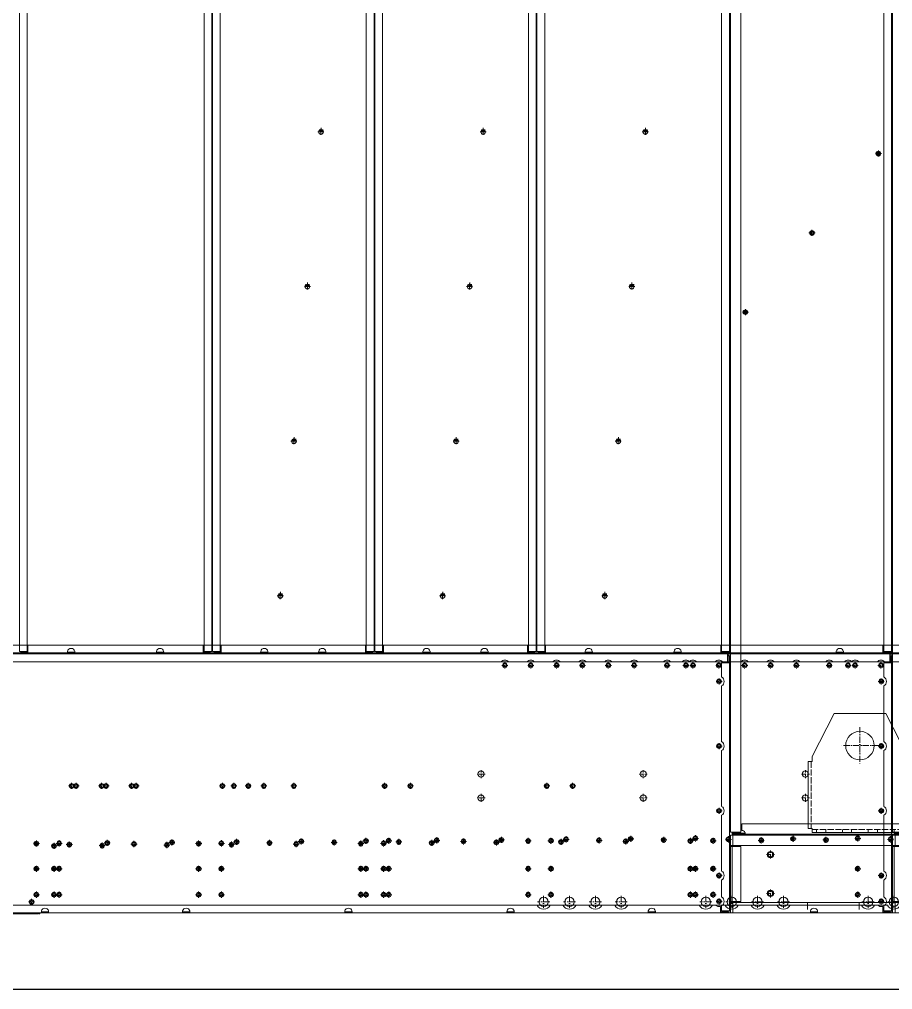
# Model space of a CAD drawing. Header units: millimetres. Extents: x -648583 to 40219, y -129719 to 29148.
# Drawn here: x -646106 to -644418, y -129719 to -127844 of the extents above; entities that cross this region are included whole.
import ezdxf

# ---------------------------------------------------------------- set-up
doc = ezdxf.new("R2010")
doc.units = ezdxf.units.MM
doc.linetypes.add('DASHDOT', pattern=[18.5, 12, -3, 0.5, -3])
doc.linetypes.add('DASHED', pattern=[15, 12, -3])

# ---------------------------------------------------------------- blocks, each defined once
blk = doc.blocks.new('457536')
at = {"color": 7, "lineweight": 5}
for p, q in [((114592.520962, 89152.297332), (114550.020962, 89069.297332)), ((114692.520962, 89152.297332), (114592.520962, 89152.297332)), ((114735.020962, 89069.297332), (114692.520962, 89152.297332)), ((114542.520962, 89059.297332), (114542.520962, 88929.797332)), ((114742.520962, 88929.797332), (114742.520962, 89059.297332)), ((114550.020962, 88922.297332), (114735.020962, 88922.297332))]:
    blk.add_line(p, q, dxfattribs=at)
at = {"color": 7, "linetype": 'DASHDOT', "lineweight": 5}
for p, q in [((114642.520962, 89126.047332), (114642.520962, 89054.547332)), ((114678.270962, 89090.297332), (114606.770962, 89090.297332))]:
    blk.add_line(p, q, dxfattribs=at)
at = {"color": 7, "lineweight": 5, "ltscale": 0.125}
for p, q in [((114550.020962, 89059.297332), (114550.020962, 89069.297332)), ((114735.020962, 89069.297332), (114735.020962, 89059.297332))]:
    blk.add_line(p, q, dxfattribs=at)
at = {"color": 7, "lineweight": 5, "ltscale": 0.09375}
for p, q in [((114542.520962, 89059.297332), (114550.020962, 89059.297332)), ((114742.520962, 89059.297332), (114735.020962, 89059.297332)), ((114550.020962, 88929.797332), (114542.520962, 88929.797332)), ((114550.020962, 88922.297332), (114550.020962, 88929.797332)), ((114735.020962, 88929.797332), (114742.520962, 88929.797332)), ((114735.020962, 88922.297332), (114735.020962, 88929.797332))]:
    blk.add_line(p, q, dxfattribs=at)
at = {"color": 7, "linetype": 'DASHED', "lineweight": 5}
for p, q in [((114548.520962, 89059.297332), (114548.520962, 88929.797332)), ((114736.520962, 88929.797332), (114736.520962, 89059.297332)), ((114550.020962, 88928.297332), (114735.020962, 88928.297332))]:
    blk.add_line(p, q, dxfattribs=at)
at = {"color": 7, "linetype": 'DASHED', "lineweight": 5, "ltscale": 0.075}
for p, q in [((114558.520962, 88928.297332), (114558.520962, 88922.297332)), ((114576.520962, 88928.297332), (114576.520962, 88922.297332)), ((114608.520962, 88928.297332), (114608.520962, 88922.297332)), ((114626.520962, 88928.297332), (114626.520962, 88922.297332)), ((114658.520962, 88928.297332), (114658.520962, 88922.297332)), ((114676.520962, 88928.297332), (114676.520962, 88922.297332)), ((114708.520962, 88928.297332), (114708.520962, 88922.297332)), ((114726.520962, 88928.297332), (114726.520962, 88922.297332))]:
    blk.add_line(p, q, dxfattribs=at)
at = {"color": 7, "lineweight": 5}
blk.add_circle((114642.520962, 89090.297332), 27.5, dxfattribs=at)
blk = doc.blocks.new('1')
at = {"color": 7, "lineweight": 20}
for p, q in [((22363.3, 14989.1), (22363.3, 18430.1)), ((22383.3, 18430.1), (22383.3, 14989.1)), ((20361.8, 18188.5), (20361.8, 15338.7)), ((20376.8, 15338.7), (20376.8, 18188.5)), ((21345.8, 18188.5), (21345.8, 15338.7)), ((21360.8, 15338.7), (21360.8, 18188.5)), ((21362.3, 18188.5), (21362.3, 15338.7)), ((21377.3, 15338.7), (21377.3, 18188.5)), ((22346.3, 18188.5), (22346.3, 15338.7)), ((22361.3, 15338.7), (22361.3, 18188.5)), ((21344.2, 15350.6), (20378.4, 15350.6)), ((22344.7, 15350.6), (21378.9, 15350.6)), ((22357.8, 15333.6), (19364.8, 15333.6)), ((20378.4, 15335.6), (20455.1, 15335.6)), ((20468.5, 15335.6), (21254.1, 15335.6)), ((21267.5, 15335.6), (21344.2, 15335.6)), ((21378.9, 15335.6), (21455.6, 15335.6)), ((21469, 15335.6), (22254.6, 15335.6)), ((22268, 15335.6), (22344.7, 15335.6)), ((21920.2, 15318.6), (19364.8, 15318.6)), ((21970.2, 15318.6), (21934.5, 15318.6)), ((22020.2, 15318.6), (21984.5, 15318.6)), ((22070.2, 15318.6), (22034.5, 15318.6)), ((22120.2, 15318.6), (22084.5, 15318.6)), ((22170.2, 15318.6), (22134.5, 15318.6)), ((22270.2, 15318.6), (22184.5, 15318.6)), ((22357.8, 15318.6), (22284.5, 15318.6)), ((22346.3, 15289.3), (22346.3, 15316.6)), ((22361.3, 14837.1), (22361.3, 15316.6)), ((22346.3, 15164.3), (22346.3, 15271.9)), ((22346.3, 15039.3), (22346.3, 15146.9)), ((22346.3, 14914.3), (22346.3, 15021.9)), ((22385.3, 15005.6), (22839.3, 15005.6)), ((24756.6, 14983.6), (22368, 14983.6)), ((22832.3, 14985.6), (22392.3, 14985.6)), ((23553.3, 14985.2), (22403.3, 14985.2)), ((22363.3, 14963.6), (24761.3, 14963.6)), ((22363.3, 14855.6), (22363.3, 14961.6)), ((22366.5, 14961.6), (22366.5, 14855.6)), ((22368, 14963.6), (24756.6, 14963.6)), ((22383.3, 14855.6), (22383.3, 14961.6)), ((22346.3, 14864.3), (22346.3, 14896.9)), ((21989.7, 14848.6), (19733, 14848.6)), ((22039.7, 14848.6), (22015, 14848.6)), ((22089.7, 14848.6), (22065, 14848.6)), ((22139.7, 14848.6), (22115, 14848.6)), ((22334.2, 14848.6), (22165, 14848.6)), ((22512.3, 14853.6), (22363.3, 14853.6)), ((24756.6, 14853.6), (22368, 14853.6)), ((24512.3, 14853.6), (22612.3, 14853.6)), ((20397.8, 14831.6), (19410.8, 14831.6)), ((20404.6, 14833.6), (19518.1, 14833.6)), ((21304.6, 14833.6), (20418.1, 14833.6)), ((22204.6, 14833.6), (21318.1, 14833.6)), ((22344.3, 14833.6), (22218.1, 14833.6)), ((24761.3, 14833.6), (22363.3, 14833.6)), ((22368, 14833.6), (24756.6, 14833.6))]:
    blk.add_line(p, q, dxfattribs=at)
at = {"color": 7, "linetype": 'DASHDOT', "lineweight": 20, "ltscale": 0.195}
for p, q in [((21576, 16346.2), (21568.2, 16346.2)), ((21575.7, 16342.2), (21567.9, 16342.2)), ((22653.4, 16300.3), (22645.6, 16300.3)), ((22524.9, 16147.1), (22517.1, 16147.1)), ((21549.5, 16043.3), (21541.7, 16043.3)), ((21549.9, 16047.3), (21542.1, 16047.3)), ((22396.3, 15993.9), (22388.5, 15993.9)), ((21523.4, 15744.5), (21515.6, 15744.5)), ((21523.7, 15748.4), (21515.9, 15748.4)), ((21519.5, 15748.4), (21519.5, 15740.6)), ((21519.8, 15752.3), (21519.8, 15744.5)), ((21497.2, 15445.6), (21489.4, 15445.6)), ((21497.6, 15449.6), (21489.8, 15449.6)), ((21493.3, 15449.5), (21493.3, 15441.7)), ((21533.3, 14975.4), (21533.3, 14967.6)), ((21658.3, 14976.3), (21658.3, 14968.5)), ((21702.3, 14976.7), (21702.3, 14968.9)), ((21795.3, 14977.4), (21795.3, 14969.6)), ((21920.3, 14978.4), (21920.3, 14970.6)), ((22049.2, 14975.5), (22041.4, 14975.5)), ((22045.3, 14979.4), (22045.3, 14971.6)), ((22174.2, 14976.5), (22166.4, 14976.5)), ((22170.3, 14980.4), (22170.3, 14972.6)), ((22299.2, 14977.4), (22291.4, 14977.4)), ((22295.3, 14981.3), (22295.3, 14973.5)), ((20428.3, 14966.7), (20428.3, 14958.9)), ((20521.3, 14967.4), (20521.3, 14959.6)), ((20646.3, 14968.4), (20646.3, 14960.6)), ((20771.3, 14969.4), (20771.3, 14961.6)), ((20896.3, 14970.4), (20896.3, 14962.6)), ((21021.3, 14971.3), (21021.3, 14963.5)), ((21065.3, 14971.7), (21065.3, 14963.9)), ((21158.3, 14972.4), (21158.3, 14964.6)), ((21283.3, 14973.4), (21283.3, 14965.6)), ((21412.2, 14970.5), (21404.4, 14970.5)), ((21408.3, 14974.4), (21408.3, 14966.6)), ((21662.2, 14972.4), (21654.4, 14972.4)), ((21706.2, 14972.8), (21698.4, 14972.8)), ((21799.2, 14973.5), (21791.4, 14973.5)), ((21924.2, 14974.5), (21916.4, 14974.5)), ((20428.3, 14922.5), (20428.3, 14914.7)), ((21021.3, 14922.5), (21021.3, 14914.7)), ((21065.3, 14922.5), (21065.3, 14914.7)), ((21662.2, 14918.6), (21654.4, 14918.6)), ((21658.3, 14922.5), (21658.3, 14914.7)), ((21706.2, 14918.6), (21698.4, 14918.6)), ((21702.3, 14922.5), (21702.3, 14914.7)), ((22299.2, 14918.6), (22291.4, 14918.6)), ((22295.3, 14922.5), (22295.3, 14914.7)), ((20428.3, 14872.5), (20428.3, 14864.7)), ((21021.3, 14872.5), (21021.3, 14864.7)), ((21065.3, 14872.5), (21065.3, 14864.7)), ((21662.2, 14868.6), (21654.4, 14868.6)), ((21658.3, 14872.5), (21658.3, 14864.7)), ((21706.2, 14868.6), (21698.4, 14868.6)), ((21702.3, 14872.5), (21702.3, 14864.7)), ((22299.2, 14868.6), (22291.4, 14868.6)), ((22295.3, 14872.5), (22295.3, 14864.7))]:
    blk.add_line(p, q, dxfattribs=at)
at = {"color": 7, "linetype": 'DASHDOT', "lineweight": 20, "ltscale": 0.292499}
for p, q in [((21571.8, 16348), (21571.8, 16336.3)), ((22521, 16153), (22521, 16141.3)), ((21545.6, 16049.2), (21545.6, 16037.5)), ((21493.3, 15451.5), (21493.3, 15439.8)), ((20477.2, 15078.6), (20465.5, 15078.6)), ((20535.2, 15078.6), (20523.5, 15078.6)), ((20593.2, 15078.6), (20581.5, 15078.6)), ((20782.2, 15078.6), (20770.5, 15078.6)), ((20840.2, 15078.6), (20828.5, 15078.6)), ((20898.2, 15078.6), (20886.5, 15078.6)), ((21387.2, 15078.6), (21375.5, 15078.6)), ((20434.7, 14962.8), (20423, 14962.8)), ((20527.7, 14963.5), (20516, 14963.5)), ((20652.7, 14964.5), (20641, 14964.5)), ((20777.7, 14965.5), (20766, 14965.5)), ((20902.7, 14966.5), (20891, 14966.5)), ((21027.7, 14967.4), (21016, 14967.4)), ((21071.7, 14967.8), (21060, 14967.8)), ((21164.7, 14968.5), (21153, 14968.5)), ((21289.7, 14969.5), (21278, 14969.5)), ((20434.7, 14918.6), (20423, 14918.6)), ((21027.7, 14918.6), (21016, 14918.6)), ((21071.7, 14918.6), (21060, 14918.6)), ((20434.7, 14868.6), (20423, 14868.6)), ((21027.7, 14868.6), (21016, 14868.6)), ((21071.7, 14868.6), (21060, 14868.6)), ((20391.2, 14854.6), (20379.5, 14854.6))]:
    blk.add_line(p, q, dxfattribs=at)
at = {"color": 7, "linetype": 'DASHDOT', "lineweight": 20, "ltscale": 0.194998}
for p, q in [((21571.8, 16346.1), (21571.8, 16338.3)), ((22649.5, 16304.2), (22649.5, 16296.4)), ((21545.6, 16047.2), (21545.6, 16039.4)), ((21546, 16051.2), (21546, 16043.4)), ((20900.2, 14966.5), (20892.4, 14966.5))]:
    blk.add_line(p, q, dxfattribs=at)
at = {"color": 7, "linetype": 'DASHDOT', "lineweight": 20, "ltscale": 0.195001}
for p, q in [((21572.1, 16350.1), (21572.1, 16342.3)), ((22521, 16151), (22521, 16143.2)), ((22392.4, 15997.8), (22392.4, 15990)), ((21493.7, 15453.5), (21493.7, 15445.7)), ((20432.2, 14962.8), (20424.4, 14962.8)), ((20525.2, 14963.5), (20517.4, 14963.5)), ((20650.2, 14964.5), (20642.4, 14964.5)), ((20775.2, 14965.5), (20767.4, 14965.5)), ((21025.2, 14967.4), (21017.4, 14967.4)), ((21069.2, 14967.8), (21061.4, 14967.8)), ((21162.2, 14968.5), (21154.4, 14968.5)), ((21287.2, 14969.5), (21279.4, 14969.5)), ((21537.2, 14971.5), (21529.4, 14971.5)), ((20432.2, 14918.6), (20424.4, 14918.6)), ((21025.2, 14918.6), (21017.4, 14918.6)), ((21069.2, 14918.6), (21061.4, 14918.6)), ((20432.2, 14868.6), (20424.4, 14868.6)), ((21025.2, 14868.6), (21017.4, 14868.6)), ((21069.2, 14868.6), (21061.4, 14868.6))]:
    blk.add_line(p, q, dxfattribs=at)
at = {"color": 7, "linetype": 'DASHDOT', "lineweight": 20, "ltscale": 0.2925}
for p, q in [((21577.6, 16342.2), (21565.9, 16342.2)), ((22655.4, 16300.3), (22643.7, 16300.3)), ((22526.9, 16147.1), (22515.2, 16147.1)), ((21551.5, 16043.3), (21539.8, 16043.3)), ((22398.3, 15993.9), (22386.6, 15993.9)), ((21525.3, 15744.5), (21513.6, 15744.5)), ((21519.5, 15750.3), (21519.5, 15738.6)), ((21499.2, 15445.6), (21487.5, 15445.6)), ((21927.3, 15317.5), (21927.3, 15305.8)), ((21977.3, 15317.5), (21977.3, 15305.8)), ((22027.3, 15317.5), (22027.3, 15305.8)), ((22077.3, 15317.5), (22077.3, 15305.8)), ((22127.3, 15317.5), (22127.3, 15305.8)), ((22177.3, 15317.5), (22177.3, 15305.8)), ((22277.3, 15317.5), (22277.3, 15305.8)), ((21933.2, 15311.6), (21921.5, 15311.6)), ((21983.2, 15311.6), (21971.5, 15311.6)), ((22033.2, 15311.6), (22021.5, 15311.6)), ((22083.2, 15311.6), (22071.5, 15311.6)), ((22133.2, 15311.6), (22121.5, 15311.6)), ((22183.2, 15311.6), (22171.5, 15311.6)), ((22283.2, 15311.6), (22271.5, 15311.6)), ((22347.2, 15280.6), (22335.5, 15280.6)), ((22341.3, 15286.5), (22341.3, 15274.8)), ((22347.2, 15155.6), (22335.5, 15155.6)), ((22341.3, 15161.5), (22341.3, 15149.8)), ((20471.3, 15084.5), (20471.3, 15072.8)), ((20529.3, 15084.5), (20529.3, 15072.8)), ((20587.3, 15084.5), (20587.3, 15072.8)), ((20776.3, 15084.5), (20776.3, 15072.8)), ((20834.3, 15084.5), (20834.3, 15072.8)), ((20892.3, 15084.5), (20892.3, 15072.8)), ((21381.3, 15084.5), (21381.3, 15072.8)), ((21437.2, 15078.6), (21425.5, 15078.6)), ((21431.3, 15084.5), (21431.3, 15072.8)), ((22341.3, 15036.5), (22341.3, 15024.8)), ((22347.2, 15030.6), (22335.5, 15030.6)), ((21283.8, 14975.4), (21283.8, 14963.7)), ((21408.8, 14976.4), (21408.8, 14964.7)), ((21533.8, 14977.4), (21533.8, 14965.7)), ((21658.8, 14978.3), (21658.8, 14966.6)), ((21702.8, 14978.7), (21702.8, 14967)), ((21795.8, 14979.4), (21795.8, 14967.7)), ((21920.8, 14980.4), (21920.8, 14968.7)), ((22051.7, 14975.5), (22040, 14975.5)), ((22045.8, 14981.4), (22045.8, 14969.7)), ((22176.7, 14976.5), (22165, 14976.5)), ((22170.8, 14982.4), (22170.8, 14970.7)), ((22301.7, 14977.4), (22290, 14977.4)), ((22295.8, 14983.3), (22295.8, 14971.6)), ((20428.8, 14968.7), (20428.8, 14957)), ((20521.8, 14969.4), (20521.8, 14957.7)), ((20646.8, 14970.4), (20646.8, 14958.7)), ((20771.8, 14971.4), (20771.8, 14959.7)), ((20896.8, 14972.4), (20896.8, 14960.7)), ((21021.8, 14973.3), (21021.8, 14961.6)), ((21065.8, 14973.7), (21065.8, 14962)), ((21158.8, 14974.4), (21158.8, 14962.7)), ((21414.7, 14970.5), (21403, 14970.5)), ((21539.7, 14971.5), (21528, 14971.5)), ((21664.7, 14972.4), (21653, 14972.4)), ((21708.7, 14972.8), (21697, 14972.8)), ((21801.7, 14973.5), (21790, 14973.5)), ((21926.7, 14974.5), (21915, 14974.5)), ((20428.8, 14924.5), (20428.8, 14912.8)), ((21021.8, 14924.5), (21021.8, 14912.8)), ((21065.8, 14924.5), (21065.8, 14912.8)), ((21664.7, 14918.6), (21653, 14918.6)), ((21658.8, 14924.5), (21658.8, 14912.8)), ((21708.7, 14918.6), (21697, 14918.6)), ((21702.8, 14924.5), (21702.8, 14912.8)), ((22301.7, 14918.6), (22290, 14918.6)), ((22295.8, 14924.5), (22295.8, 14912.8)), ((22347.2, 14905.6), (22335.5, 14905.6)), ((22341.3, 14911.5), (22341.3, 14899.8)), ((20428.8, 14874.5), (20428.8, 14862.8)), ((21021.8, 14874.5), (21021.8, 14862.8)), ((21065.8, 14874.5), (21065.8, 14862.8)), ((21664.7, 14868.6), (21653, 14868.6)), ((21658.8, 14874.5), (21658.8, 14862.8)), ((21708.7, 14868.6), (21697, 14868.6)), ((21702.8, 14874.5), (21702.8, 14862.8)), ((22301.7, 14868.6), (22290, 14868.6)), ((22295.8, 14874.5), (22295.8, 14862.8)), ((20385.3, 14860.5), (20385.3, 14848.8)), ((22347.2, 14855.6), (22335.5, 14855.6)), ((22341.3, 14861.5), (22341.3, 14849.8))]:
    blk.add_line(p, q, dxfattribs=at)
at = {"color": 7, "linetype": 'DASHDOT', "lineweight": 20, "ltscale": 0.292502}
for p, q in [((22649.5, 16306.2), (22649.5, 16294.5)), ((22392.4, 15999.8), (22392.4, 15988.1))]:
    blk.add_line(p, q, dxfattribs=at)
at = {"color": 7, "lineweight": 20, "ltscale": 0.077786}
blk.add_line((22363.3, 15993.5), (22361.3, 15991.1), dxfattribs=at)
at = {"color": 7, "lineweight": 20, "ltscale": 0.05349}
blk.add_line((22361.3, 15936.2), (22363.3, 15935.5), dxfattribs=at)
blk.add_line((22361.3, 15936.2), (22363.3, 15935.5), dxfattribs=at)
at = {"color": 7, "lineweight": 20, "ltscale": 0.039896}
blk.add_line((22362.8, 15930.3), (22361.3, 15930.9), dxfattribs=at)
at = {"color": 7, "lineweight": 20, "ltscale": 0.012708}
for p, q in [((22362.8, 15930.3), (22363.3, 15930.3)), ((22362.8, 15358), (22363.3, 15358)), ((22363.3, 15358), (22362.8, 15358))]:
    blk.add_line(p, q, dxfattribs=at)
at = {"color": 7, "lineweight": 20, "ltscale": 0.2975}
for p, q in [((20378.4, 15350.6), (20378.4, 15338.7)), ((21344.2, 15338.7), (21344.2, 15350.6)), ((21378.9, 15350.6), (21378.9, 15338.7)), ((22344.7, 15338.7), (22344.7, 15350.6)), ((20364.9, 15338.7), (20376.8, 15338.7)), ((21345.8, 15338.7), (21357.7, 15338.7)), ((21365.4, 15338.7), (21377.3, 15338.7)), ((22346.3, 15338.7), (22358.2, 15338.7))]:
    blk.add_line(p, q, dxfattribs=at)
at = {"color": 7, "lineweight": 20, "ltscale": 0.4625}
blk.add_line((22362.8, 15358), (22362.8, 15339.5), dxfattribs=at)
blk.add_line((22362.8, 15358), (22362.8, 15339.5), dxfattribs=at)
at = {"color": 7, "lineweight": 20, "ltscale": 0.0775}
for p, q in [((20361.8, 15338.7), (20364.9, 15338.7)), ((20378.4, 15335.6), (20378.4, 15338.7)), ((21344.2, 15335.6), (21344.2, 15338.7)), ((21360.8, 15338.7), (21357.7, 15338.7)), ((21362.3, 15338.7), (21365.4, 15338.7)), ((21378.9, 15335.6), (21378.9, 15338.7)), ((22344.7, 15335.6), (22344.7, 15338.7)), ((22361.3, 15338.7), (22358.2, 15338.7))]:
    blk.add_line(p, q, dxfattribs=at)
at = {"color": 7, "lineweight": 20, "ltscale": 0.0375}
for p, q in [((20364.9, 15337.2), (20364.9, 15338.7)), ((21357.7, 15337.2), (21357.7, 15338.7)), ((21365.4, 15337.2), (21365.4, 15338.7)), ((22358.2, 15337.2), (22358.2, 15338.7)), ((22359.3, 15330.1), (22357.8, 15330.1)), ((22366.8, 14987.6), (22366.8, 14989.1)), ((22366.5, 14961.6), (22368, 14961.6)), ((22357.8, 14835.6), (22357.8, 14837.1))]:
    blk.add_line(p, q, dxfattribs=at)
at = {"color": 7, "lineweight": 20, "ltscale": 0.3375}
for p, q in [((20378.4, 15337.2), (20364.9, 15337.2)), ((20364.9, 15335.6), (20378.4, 15335.6)), ((21357.7, 15337.2), (21344.2, 15337.2)), ((21344.2, 15335.6), (21357.7, 15335.6)), ((21378.9, 15337.2), (21365.4, 15337.2)), ((21365.4, 15335.6), (21378.9, 15335.6)), ((22358.2, 15337.2), (22344.7, 15337.2)), ((22344.7, 15335.6), (22358.2, 15335.6)), ((22359.3, 15316.6), (22359.3, 15330.1)), ((22361.3, 15330.1), (22361.3, 15316.6)), ((22344.3, 14835.6), (22357.8, 14835.6)), ((22357.8, 14833.6), (22344.3, 14833.6))]:
    blk.add_line(p, q, dxfattribs=at)
at = {"color": 7, "lineweight": 20, "ltscale": 0.04}
for p, q in [((20364.9, 15335.6), (20364.9, 15337.2)), ((20455.1, 15335.6), (20455.1, 15337.2)), ((20468.5, 15335.6), (20468.5, 15337.2)), ((21254.1, 15335.6), (21254.1, 15337.2)), ((21267.5, 15335.6), (21267.5, 15337.2)), ((21357.7, 15335.6), (21357.7, 15337.2)), ((21365.4, 15335.6), (21365.4, 15337.2)), ((21455.6, 15335.6), (21455.6, 15337.2)), ((21469, 15335.6), (21469, 15337.2)), ((22254.6, 15335.6), (22254.6, 15337.2)), ((22268, 15335.6), (22268, 15337.2)), ((22358.2, 15335.6), (22358.2, 15337.2)), ((22403.3, 14983.6), (22403.3, 14985.2))]:
    blk.add_line(p, q, dxfattribs=at)
at = {"color": 7, "lineweight": 20, "ltscale": 0.168029}
for p, q in [((20455.1, 15337.2), (20461.8, 15337.2)), ((20455.1, 15335.6), (20461.8, 15335.6)), ((20468.5, 15337.2), (20461.8, 15337.2)), ((20468.5, 15335.6), (20461.8, 15335.6)), ((21254.1, 15337.2), (21260.8, 15337.2)), ((21254.1, 15335.6), (21260.8, 15335.6)), ((21267.5, 15337.2), (21260.8, 15337.2)), ((21267.5, 15335.6), (21260.8, 15335.6)), ((21455.6, 15337.2), (21462.3, 15337.2)), ((21455.6, 15335.6), (21462.3, 15335.6)), ((21469, 15337.2), (21462.3, 15337.2)), ((21469, 15335.6), (21462.3, 15335.6)), ((22254.6, 15337.2), (22261.3, 15337.2)), ((22254.6, 15335.6), (22261.3, 15335.6)), ((22268, 15337.2), (22261.3, 15337.2)), ((22268, 15335.6), (22261.3, 15335.6))]:
    blk.add_line(p, q, dxfattribs=at)
at = {"color": 7, "lineweight": 20, "ltscale": 0.050191}
for p, q in [((20549, 15333.6), (20549.2, 15335.6)), ((20549.2, 15335.6), (20549, 15333.6)), ((20853.8, 15333.6), (20854, 15335.6)), ((20854, 15335.6), (20853.8, 15333.6)), ((21503.6, 15333.6), (21503.8, 15335.6))]:
    blk.add_line(p, q, dxfattribs=at)
at = {"color": 7, "lineweight": 20, "ltscale": 0.05019}
blk.add_line((21463.6, 15335.6), (21463.4, 15333.6), dxfattribs=at)
at = {"color": 7, "lineweight": 20, "ltscale": 0.05}
for p, q in [((21833.1, 15335.6), (21833.1, 15333.6)), ((22361.3, 15330.1), (22359.3, 15330.1)), ((22366.8, 14985.6), (22366.8, 14987.6)), ((22378.3, 14985.6), (22378.3, 14987.6)), ((22363.3, 14961.6), (22363.3, 14963.6)), ((22366.5, 14961.6), (22366.5, 14963.6)), ((22366.5, 14961.6), (22366.5, 14963.6)), ((22363.3, 14853.6), (22363.3, 14855.6)), ((22366.5, 14853.6), (22366.5, 14855.6)), ((22366.5, 14853.6), (22366.5, 14855.6)), ((20401.3, 14831.6), (20399.3, 14831.6)), ((20404.6, 14833.6), (20404.6, 14835.6)), ((20418.1, 14833.6), (20418.1, 14835.6)), ((21304.6, 14833.6), (21304.6, 14835.6)), ((21318.1, 14833.6), (21318.1, 14835.6)), ((22204.6, 14833.6), (22204.6, 14835.6)), ((22218.1, 14833.6), (22218.1, 14835.6)), ((22357.8, 14833.6), (22357.8, 14835.6))]:
    blk.add_line(p, q, dxfattribs=at)
at = {"color": 7, "lineweight": 20, "ltscale": 0.049942}
blk.add_line((21863.1, 15335.6), (21863.1, 15333.6), dxfattribs=at)
at = {"color": 7, "lineweight": 20, "ltscale": 0.049995}
blk.add_line((21863.1, 15335.6), (21863.1, 15333.6), dxfattribs=at)
at = {"color": 7, "lineweight": 20, "ltscale": 0.0875}
for p, q in [((22357.8, 15333.6), (22357.8, 15330.1)), ((22361.3, 15316.6), (22357.8, 15316.6)), ((22363.3, 14989.1), (22366.8, 14989.1)), ((22344.3, 14833.6), (22344.3, 14837.1)), ((22361.3, 14837.1), (22357.8, 14837.1))]:
    blk.add_line(p, q, dxfattribs=at)
at = {"color": 7, "lineweight": 20, "ltscale": 0.114792}
blk.add_line((22358.2, 15338), (22362.8, 15338), dxfattribs=at)
at = {"color": 7, "lineweight": 20, "ltscale": 0.114793}
blk.add_line((22362.8, 15336), (22358.2, 15336), dxfattribs=at)
at = {"color": 7, "lineweight": 20, "ltscale": 0.037293}
blk.add_line((22361.3, 15339.5), (22362.8, 15339.5), dxfattribs=at)
at = {"color": 7, "lineweight": 20, "ltscale": 0.037353}
blk.add_line((22362.8, 15339.5), (22361.3, 15339.5), dxfattribs=at)
at = {"color": 7, "lineweight": 20, "ltscale": 0.2875}
for p, q in [((22346.3, 15316.6), (22357.8, 15316.6)), ((22357.8, 15318.6), (22357.8, 15330.1)), ((22366.8, 14987.6), (22378.3, 14987.6)), ((22378.3, 14985.6), (22366.8, 14985.6)), ((22346.3, 14837.1), (22357.8, 14837.1))]:
    blk.add_line(p, q, dxfattribs=at)
at = {"color": 7, "linetype": 'DASHDOT', "lineweight": 20, "ltscale": 0.389999}
blk.add_line((21881.3, 15109.4), (21881.3, 15093.8), dxfattribs=at)
at = {"color": 7, "linetype": 'DASHDOT', "lineweight": 20, "ltscale": 0.390001}
for p, q in [((21889.1, 15101.6), (21873.5, 15101.6)), ((21889.1, 15055.6), (21873.5, 15055.6))]:
    blk.add_line(p, q, dxfattribs=at)
at = {"color": 7, "linetype": 'DASHDOT', "lineweight": 20, "ltscale": 0.39}
for p, q in [((21881.3, 15063.4), (21881.3, 15047.8)), ((22448.6, 14946.1), (22433, 14946.1)), ((22440.8, 14953.9), (22440.8, 14938.3)), ((22448.6, 14871.1), (22433, 14871.1)), ((22440.8, 14878.9), (22440.8, 14863.3))]:
    blk.add_line(p, q, dxfattribs=at)
at = {"color": 7, "lineweight": 20, "ltscale": 0.319497}
blk.add_line((22385.3, 15005.6), (22385.3, 14992.8), dxfattribs=at)
at = {"color": 7, "lineweight": 20, "ltscale": 0.1175}
for p, q in [((22368, 14983.6), (22363.3, 14983.6)), ((22368, 14983.6), (22368, 14978.9)), ((22363.3, 14855.6), (22368, 14855.6)), ((22368, 14833.6), (22368, 14838.3))]:
    blk.add_line(p, q, dxfattribs=at)
at = {"color": 7, "lineweight": 20, "ltscale": 0.16}
for p, q in [((22363.3, 14977.2), (22363.3, 14983.6)), ((22363.3, 14833.6), (22363.3, 14840))]:
    blk.add_line(p, q, dxfattribs=at)
at = {"color": 7, "lineweight": 20, "ltscale": 0.34}
for p, q in [((22363.3, 14977.2), (22363.3, 14963.6)), ((22363.3, 14853.6), (22363.3, 14840)), ((22512.3, 14840), (22512.3, 14853.6)), ((22612.3, 14853.6), (22612.3, 14840))]:
    blk.add_line(p, q, dxfattribs=at)
at = {"color": 7, "lineweight": 20, "ltscale": 0.4125}
blk.add_line((22383.3, 14989.1), (22366.8, 14989.1), dxfattribs=at)
at = {"color": 7, "lineweight": 20, "ltscale": 0.3825}
for p, q in [((22368, 14978.9), (22368, 14963.6)), ((22383.3, 14961.6), (22368, 14961.6)), ((22368, 14855.6), (22383.3, 14855.6)), ((22368, 14853.6), (22368, 14838.3))]:
    blk.add_line(p, q, dxfattribs=at)
at = {"color": 7, "lineweight": 20, "ltscale": 0.175}
for p, q in [((22378.3, 14987.6), (22385.3, 14987.6)), ((22378.3, 14985.6), (22385.3, 14985.6)), ((22392.3, 14985.6), (22385.3, 14985.6))]:
    blk.add_line(p, q, dxfattribs=at)
at = {"color": 7, "lineweight": 20, "ltscale": 0.164795}
blk.add_line((22391.9, 14987.6), (22385.3, 14987.6), dxfattribs=at)
at = {"color": 7, "lineweight": 20, "ltscale": 0.08}
for p, q in [((22363.3, 14961.6), (22366.5, 14961.6)), ((22366.5, 14855.6), (22363.3, 14855.6))]:
    blk.add_line(p, q, dxfattribs=at)
at = {"color": 7, "linetype": 'DASHDOT', "lineweight": 20}
for p, q in [((22002.3, 14866.3), (22002.3, 14842.9)), ((22052.3, 14866.3), (22052.3, 14842.9)), ((22102.3, 14866.3), (22102.3, 14842.9)), ((22152.3, 14866.3), (22152.3, 14842.9)), ((22014, 14854.6), (21990.6, 14854.6)), ((22064, 14854.6), (22040.6, 14854.6)), ((22114, 14854.6), (22090.6, 14854.6)), ((22164, 14854.6), (22140.6, 14854.6))]:
    blk.add_line(p, q, dxfattribs=at)
at = {"color": 7, "lineweight": 20, "ltscale": 0.224015}
blk.add_line((22344.3, 14846.1), (22344.3, 14837.1), dxfattribs=at)
at = {"color": 7, "lineweight": 20, "ltscale": 0.245994}
blk.add_line((22346.3, 14837.1), (22346.3, 14846.9), dxfattribs=at)
at = {"lineweight": 20}
blk.add_line((24761.3, 14833.6), (19861.3, 14833.6), dxfattribs=at)
at = {"color": 7, "lineweight": 20, "ltscale": 0.049866}
blk.add_line((20397.8, 14833.6), (20397.8, 14831.6), dxfattribs=at)
at = {"color": 7, "lineweight": 20, "ltscale": 0.050015}
for p, q in [((20399.3, 14833.6), (20399.3, 14831.6)), ((20401.3, 14833.6), (20401.3, 14831.6))]:
    blk.add_line(p, q, dxfattribs=at)
at = {"color": 7, "lineweight": 20, "ltscale": 0.169248}
for p, q in [((20404.6, 14835.6), (20411.3, 14835.6)), ((20404.6, 14833.6), (20411.3, 14833.6)), ((20418.1, 14835.6), (20411.3, 14835.6)), ((20418.1, 14833.6), (20411.3, 14833.6)), ((21304.6, 14835.6), (21311.3, 14835.6)), ((21304.6, 14833.6), (21311.3, 14833.6)), ((21318.1, 14835.6), (21311.3, 14835.6)), ((21318.1, 14833.6), (21311.3, 14833.6)), ((22204.6, 14835.6), (22211.3, 14835.6)), ((22204.6, 14833.6), (22211.3, 14833.6)), ((22218.1, 14835.6), (22211.3, 14835.6)), ((22218.1, 14833.6), (22211.3, 14833.6))]:
    blk.add_line(p, q, dxfattribs=at)
at = {"color": 7, "lineweight": 20, "ltscale": 0.000478323}
blk.add_line((22372.8, 14833.6), (22372.9, 14833.6), dxfattribs=at)
at = {"color": 7, "lineweight": 20, "ltscale": 0.000571071}
blk.add_line((22473.6, 14833.6), (22473.6, 14833.6), dxfattribs=at)
at = {"color": 7, "lineweight": 20, "ltscale": 0.000337276}
blk.add_line((22488.1, 14833.6), (22488.1, 14833.6), dxfattribs=at)
at = {"ltscale": 500}
blk.add_line((25861.3, 14685.2), (18661.3, 14685.2), dxfattribs=at)
at = {"color": 7, "lineweight": 20}
for centre, radius in [((21571.8, 16342.2), 4.5), ((22649.5, 16300.3), 4.5), ((22649.5, 16300.3), 3), ((22521, 16147.1), 4.5), ((22521, 16147.1), 3), ((21545.6, 16043.3), 4.5), ((22392.4, 15993.9), 4.5), ((22392.4, 15993.9), 3), ((21519.5, 15744.5), 4.5), ((21493.3, 15445.6), 4.5), ((21927.3, 15311.6), 4.5), ((21927.3, 15311.6), 3), ((21977.3, 15311.6), 4.5), ((21977.3, 15311.6), 3), ((22027.3, 15311.6), 4.5), ((22027.3, 15311.6), 3), ((22077.3, 15311.6), 4.5), ((22077.3, 15311.6), 3), ((22127.3, 15311.6), 4.5), ((22127.3, 15311.6), 3), ((22177.3, 15311.6), 4.5), ((22177.3, 15311.6), 3), ((22277.3, 15311.6), 4.5), ((22277.3, 15311.6), 3), ((22341.3, 15280.6), 4.5), ((22341.3, 15280.6), 3), ((22341.3, 15155.6), 4.5), ((22341.3, 15155.6), 3), ((21881.3, 15101.6), 6), ((20471.3, 15078.6), 4.5), ((20471.3, 15078.6), 3), ((20529.3, 15078.6), 4.5), ((20529.3, 15078.6), 3), ((20587.3, 15078.6), 4.5), ((20587.3, 15078.6), 3), ((20776.3, 15078.6), 4.5), ((20776.3, 15078.6), 3), ((20834.3, 15078.6), 4.5), ((20834.3, 15078.6), 3), ((20892.3, 15078.6), 4.5), ((20892.3, 15078.6), 3), ((21381.3, 15078.6), 4.5), ((21381.3, 15078.6), 3), ((21431.3, 15078.6), 4.5), ((21431.3, 15078.6), 3), ((21881.3, 15055.6), 6), ((22341.3, 15030.6), 4.5), ((22341.3, 15030.6), 3), ((21408.8, 14970.5), 4.5), ((21533.8, 14971.5), 4.5), ((21658.8, 14972.4), 4.5), ((21658.3, 14972.4), 3), ((21702.8, 14972.8), 4.5), ((21702.3, 14972.8), 3), ((21795.8, 14973.5), 4.5), ((21795.3, 14973.5), 3), ((21920.8, 14974.5), 4.5), ((21920.3, 14974.5), 3), ((22045.8, 14975.5), 4.5), ((22045.3, 14975.5), 3), ((22170.8, 14976.5), 4.5), ((22170.3, 14976.5), 3), ((22295.8, 14977.4), 4.5), ((22295.3, 14977.4), 3), ((20428.8, 14962.8), 4.5), ((20428.3, 14962.8), 3), ((20521.8, 14963.5), 4.5), ((20521.3, 14963.5), 3), ((20646.8, 14964.5), 4.5), ((20646.3, 14964.5), 3), ((20771.8, 14965.5), 4.5), ((20771.3, 14965.5), 3), ((20896.8, 14966.5), 4.5), ((20896.3, 14966.5), 3), ((21021.8, 14967.4), 4.5), ((21021.3, 14967.4), 3), ((21065.8, 14967.8), 4.5), ((21065.3, 14967.8), 3), ((21158.8, 14968.5), 4.5), ((21158.3, 14968.5), 3), ((21283.8, 14969.5), 4.5), ((21283.3, 14969.5), 3), ((21408.3, 14970.5), 3), ((21533.3, 14971.5), 3), ((22440.8, 14946.1), 6), ((22440.8, 14946.1), 4.5), ((20428.8, 14918.6), 4.5), ((20428.3, 14918.6), 3), ((21021.8, 14918.6), 4.5), ((21021.3, 14918.6), 3), ((21065.8, 14918.6), 4.5), ((21065.3, 14918.6), 3), ((21658.8, 14918.6), 4.5), ((21658.3, 14918.6), 3), ((21702.8, 14918.6), 4.5), ((21702.3, 14918.6), 3), ((22295.8, 14918.6), 4.5), ((22295.3, 14918.6), 3), ((22341.3, 14905.6), 4.5), ((22341.3, 14905.6), 3), ((20428.8, 14868.6), 4.5), ((20428.3, 14868.6), 3), ((21021.8, 14868.6), 4.5), ((21021.3, 14868.6), 3), ((21065.8, 14868.6), 4.5), ((21065.3, 14868.6), 3), ((21658.8, 14868.6), 4.5), ((21658.3, 14868.6), 3), ((21702.8, 14868.6), 4.5), ((21702.3, 14868.6), 3), ((22002.3, 14854.6), 9), ((22052.3, 14854.6), 9), ((22102.3, 14854.6), 9), ((22152.3, 14854.6), 9), ((22295.8, 14868.6), 4.5), ((22295.3, 14868.6), 3), ((22440.8, 14871.1), 6), ((22440.8, 14871.1), 4.5), ((20385.3, 14854.6), 4.5), ((20385.3, 14854.6), 3), ((22341.3, 14855.6), 4.5), ((22341.3, 14855.6), 3)]:
    blk.add_circle(centre, radius, dxfattribs=at)
for centre, radius, start, end in [((21572.1, 16346.2), 3, 186.3049, 343.766), ((21571.8, 16342.2), 3, 36.8103, 133.1897), ((21546, 16047.3), 3, 186.3049, 343.766), ((21545.6, 16043.3), 3, 36.8103, 133.1897), ((21519.8, 15748.4), 3, 186.3049, 343.766), ((21519.5, 15744.5), 3, 36.8103, 133.1897), ((21493.7, 15449.6), 3, 186.3049, 343.766), ((21493.3, 15445.6), 3, 36.8103, 133.1897), ((20471, 15336.9), 16.1, 173.4757, 179.6789), ((20461.8, 15337.5), 7, 9.8709, 170.1291), ((20452.7, 15336.9), 16.2, 0.3311, 6.523), ((21270, 15336.9), 16.2, 173.4769, 179.6689), ((21260.8, 15337.5), 7, 9.8709, 170.1291), ((21251.7, 15336.9), 16.2, 0.3311, 6.523), ((21471.5, 15336.9), 16.1, 173.4757, 179.6789), ((21462.3, 15337.5), 7, 9.8709, 170.1291), ((21453.2, 15336.9), 16.2, 0.3311, 6.523), ((22270.5, 15336.9), 16.2, 173.4769, 179.6689), ((22261.3, 15337.5), 7, 9.8709, 170.1291), ((22252.2, 15336.9), 16.2, 0.3311, 6.523), ((22357.8, 15330.1), 3.5, 0, 90), ((22357.8, 15330.1), 1.5, 0, 90), ((22362.8, 15339.5), 1.5, 270, 289.8069), ((22362.8, 15339.5), 3.5, 270, 278.3501), ((21927.3, 15311.6), 10, 44.427, 135.573), ((21977.3, 15311.6), 10, 44.427, 135.573), ((22027.3, 15311.6), 10, 44.427, 135.573), ((22077.3, 15311.6), 10, 44.427, 135.573), ((22127.3, 15311.6), 10, 44.427, 135.573), ((22177.3, 15311.6), 10, 44.427, 135.573), ((22277.3, 15311.6), 10, 44.427, 135.573), ((22341.3, 15280.6), 10, 300, 60), ((22341.3, 15155.6), 10, 300, 60), ((22341.3, 15030.6), 10, 300, 60), ((22385.3, 14985.8), 7, 27.9406, 90), ((22341.3, 14905.6), 10, 300, 60), ((22341.3, 14855.6), 10, 300, 60), ((22002.3, 14854.6), 14, 205.3769, 334.6231), ((22052.3, 14854.6), 14, 205.3769, 334.6231), ((22102.3, 14854.6), 14, 205.3769, 334.6231), ((22152.3, 14854.6), 14, 205.3769, 334.6231), ((22341.3, 14855.6), 10, 224.427, 287.4576), ((20401.8, 14837.1), 3.5, 270, 270.245), ((20411.3, 14835.6), 7, 12.3736, 167.6264), ((20399.5, 14834.6), 18.8, 0.553, 7.5903), ((20445.8, 14837.1), 3.5, 270, 270.245), ((21003.8, 14837.1), 3.5, 269.755, 270), ((21038.8, 14837.1), 3.5, 270, 270.245), ((21047.8, 14837.1), 3.5, 269.755, 270), ((21082.8, 14837.1), 3.5, 270, 270.245), ((21311.3, 14835.6), 7, 12.3736, 167.6264), ((21640.8, 14837.1), 3.5, 269.755, 270), ((21675.8, 14837.1), 3.5, 270, 270.245), ((21684.8, 14837.1), 3.5, 269.755, 270), ((21719.8, 14837.1), 3.5, 270, 270.245), ((22211.3, 14835.6), 7, 12.3736, 167.6264), ((22277.8, 14837.1), 3.5, 269.755, 270), ((22312.8, 14837.1), 3.5, 270, 270.245), ((22322.8, 14837.1), 3.5, 269.755, 270), ((22357.8, 14837.1), 1.5, 270, 0), ((22357.8, 14837.1), 3.5, 270, 0), ((22408, 14838.3), 4.7, 269.7272, 270), ((22409.7, 14840), 6.4, 269.7738, 270), ((22471.9, 14840), 6.4, 270, 270.2365)]:
    blk.add_arc(centre, radius, start, end, dxfattribs=at)
for points in [[(20454.8, 15337.6), (20454.9, 15337.4), (20454.9, 15337.3), (20454.9, 15337.2), (20455, 15337.2), (20455.1, 15337.2)], [(20468.8, 15337.6), (20468.8, 15337.4), (20468.8, 15337.3), (20468.7, 15337.2), (20468.6, 15337.2), (20468.5, 15337.2)], [(21253.8, 15337.6), (21253.9, 15337.4), (21253.9, 15337.3), (21253.9, 15337.2), (21254, 15337.2), (21254.1, 15337.2)], [(21267.8, 15337.6), (21267.8, 15337.4), (21267.8, 15337.3), (21267.7, 15337.2), (21267.6, 15337.2), (21267.5, 15337.2)], [(21455.3, 15337.6), (21455.4, 15337.4), (21455.4, 15337.3), (21455.4, 15337.2), (21455.5, 15337.2), (21455.6, 15337.2)], [(21469.3, 15337.6), (21469.3, 15337.4), (21469.3, 15337.3), (21469.2, 15337.2), (21469.1, 15337.2), (21469, 15337.2)], [(22254.3, 15337.6), (22254.4, 15337.4), (22254.4, 15337.3), (22254.4, 15337.2), (22254.5, 15337.2), (22254.6, 15337.2)], [(22268.3, 15337.6), (22268.3, 15337.4), (22268.3, 15337.3), (22268.2, 15337.2), (22268.1, 15337.2), (22268, 15337.2)], [(20404.3, 14834.8), (20404.3, 14835.2), (20404.3, 14835.6), (20404.4, 14836.1), (20404.4, 14836.6), (20404.5, 14837.1)], [(20404.4, 14835.8), (20404.4, 14835.7), (20404.4, 14835.7), (20404.5, 14835.6), (20404.5, 14835.6), (20404.6, 14835.6)], [(20418.3, 14835.8), (20418.3, 14835.7), (20418.2, 14835.7), (20418.2, 14835.6), (20418.2, 14835.6), (20418.1, 14835.6)], [(21304.3, 14834.8), (21304.3, 14835.2), (21304.3, 14835.6), (21304.4, 14836.1), (21304.4, 14836.6), (21304.5, 14837.1)], [(21304.4, 14835.8), (21304.4, 14835.7), (21304.4, 14835.7), (21304.5, 14835.6), (21304.5, 14835.6), (21304.6, 14835.6)], [(21318.3, 14835.8), (21318.3, 14835.7), (21318.2, 14835.7), (21318.2, 14835.6), (21318.2, 14835.6), (21318.1, 14835.6)], [(21318.2, 14837.1), (21318.2, 14836.6), (21318.3, 14836.1), (21318.3, 14835.6), (21318.3, 14835.2), (21318.3, 14834.8)], [(22204.3, 14834.8), (22204.3, 14835.2), (22204.3, 14835.6), (22204.4, 14836.1), (22204.4, 14836.6), (22204.5, 14837.1)], [(22204.4, 14835.8), (22204.4, 14835.7), (22204.4, 14835.7), (22204.5, 14835.6), (22204.5, 14835.6), (22204.6, 14835.6)], [(22218.3, 14835.8), (22218.3, 14835.7), (22218.2, 14835.7), (22218.2, 14835.6), (22218.2, 14835.6), (22218.1, 14835.6)], [(22218.2, 14837.1), (22218.2, 14836.6), (22218.3, 14836.1), (22218.3, 14835.6), (22218.3, 14835.2), (22218.3, 14834.8)]]:
    blk.add_open_spline(points, degree=5, dxfattribs=at)
for points, knots in [([(20454.8, 15337), (20454.8, 15336.6), (20454.8, 15336.3), (20454.9, 15336.1), (20454.9, 15335.8), (20455, 15335.6), (20455, 15335.6), (20455.1, 15335.6), (20455.1, 15335.6)], [0, 0, 0, 0, 0, 0, 3.570616, 3.570616, 3.570616, 4.974883, 4.974883, 4.974883, 4.974883, 4.974883, 4.974883]), ([(20468.8, 15337), (20468.8, 15336.6), (20468.8, 15336.3), (20468.8, 15336.1), (20468.7, 15335.8), (20468.6, 15335.6), (20468.6, 15335.6), (20468.6, 15335.6), (20468.5, 15335.6)], [0, 0, 0, 0, 0, 0, 3.570616, 3.570616, 3.570616, 4.974883, 4.974883, 4.974883, 4.974883, 4.974883, 4.974883]), ([(21253.8, 15337), (21253.8, 15336.6), (21253.8, 15336.3), (21253.9, 15336.1), (21253.9, 15335.8), (21254, 15335.6), (21254, 15335.6), (21254.1, 15335.6), (21254.1, 15335.6)], [0, 0, 0, 0, 0, 0, 3.570616, 3.570616, 3.570616, 4.974883, 4.974883, 4.974883, 4.974883, 4.974883, 4.974883]), ([(21267.8, 15337), (21267.8, 15336.6), (21267.8, 15336.3), (21267.8, 15336.1), (21267.7, 15335.8), (21267.6, 15335.6), (21267.6, 15335.6), (21267.6, 15335.6), (21267.5, 15335.6)], [0, 0, 0, 0, 0, 0, 3.570616, 3.570616, 3.570616, 4.974883, 4.974883, 4.974883, 4.974883, 4.974883, 4.974883]), ([(21455.3, 15337), (21455.3, 15336.6), (21455.3, 15336.3), (21455.4, 15336.1), (21455.4, 15335.8), (21455.5, 15335.6), (21455.5, 15335.6), (21455.6, 15335.6), (21455.6, 15335.6)], [0, 0, 0, 0, 0, 0, 3.570616, 3.570616, 3.570616, 4.974883, 4.974883, 4.974883, 4.974883, 4.974883, 4.974883]), ([(21469.3, 15337), (21469.3, 15336.6), (21469.3, 15336.3), (21469.3, 15336.1), (21469.2, 15335.8), (21469.1, 15335.6), (21469.1, 15335.6), (21469.1, 15335.6), (21469, 15335.6)], [0, 0, 0, 0, 0, 0, 3.570616, 3.570616, 3.570616, 4.974883, 4.974883, 4.974883, 4.974883, 4.974883, 4.974883]), ([(22254.3, 15337), (22254.3, 15336.6), (22254.3, 15336.3), (22254.4, 15336.1), (22254.4, 15335.8), (22254.5, 15335.6), (22254.5, 15335.6), (22254.6, 15335.6), (22254.6, 15335.6)], [0, 0, 0, 0, 0, 0, 3.570616, 3.570616, 3.570616, 4.974883, 4.974883, 4.974883, 4.974883, 4.974883, 4.974883]), ([(22268.3, 15337), (22268.3, 15336.6), (22268.3, 15336.3), (22268.3, 15336.1), (22268.2, 15335.8), (22268.1, 15335.6), (22268.1, 15335.6), (22268.1, 15335.6), (22268, 15335.6)], [0, 0, 0, 0, 0, 0, 3.570616, 3.570616, 3.570616, 4.974883, 4.974883, 4.974883, 4.974883, 4.974883, 4.974883]), ([(22391.5, 14989.1), (22391.7, 14988.6), (22391.8, 14988.1), (22391.9, 14987.5), (22392.1, 14986.7), (22392.2, 14986.1), (22392.3, 14985.9), (22392.3, 14985.7), (22392.3, 14985.6), (22392.3, 14985.6), (22392.3, 14985.6), (22392.3, 14985.6)], [0, 0, 0, 0, 0, 0, 5.019575, 5.019575, 5.019575, 8.671425, 8.671425, 8.671425, 8.70839, 8.70839, 8.70839, 8.70839, 8.70839, 8.70839]), ([(20404.3, 14834.8), (20404.3, 14834.5), (20404.3, 14834.2), (20404.4, 14833.9), (20404.4, 14833.7), (20404.5, 14833.6), (20404.5, 14833.6), (20404.5, 14833.6), (20404.6, 14833.6)], [0, 0, 0, 0, 0, 0, 3.902586, 3.902586, 3.902586, 4.80152, 4.80152, 4.80152, 4.80152, 4.80152, 4.80152]), ([(20418.3, 14834.8), (20418.3, 14834.5), (20418.3, 14834.2), (20418.3, 14833.9), (20418.2, 14833.7), (20418.1, 14833.6), (20418.1, 14833.6), (20418.1, 14833.6), (20418.1, 14833.6)], [0, 0, 0, 0, 0, 0, 3.902586, 3.902586, 3.902586, 4.80152, 4.80152, 4.80152, 4.80152, 4.80152, 4.80152]), ([(21304.3, 14834.8), (21304.3, 14834.5), (21304.3, 14834.2), (21304.4, 14833.9), (21304.4, 14833.7), (21304.5, 14833.6), (21304.5, 14833.6), (21304.5, 14833.6), (21304.6, 14833.6)], [0, 0, 0, 0, 0, 0, 3.902586, 3.902586, 3.902586, 4.80152, 4.80152, 4.80152, 4.80152, 4.80152, 4.80152]), ([(21318.3, 14834.8), (21318.3, 14834.5), (21318.3, 14834.2), (21318.3, 14833.9), (21318.2, 14833.7), (21318.1, 14833.6), (21318.1, 14833.6), (21318.1, 14833.6), (21318.1, 14833.6)], [0, 0, 0, 0, 0, 0, 3.902586, 3.902586, 3.902586, 4.80152, 4.80152, 4.80152, 4.80152, 4.80152, 4.80152]), ([(22204.3, 14834.8), (22204.3, 14834.5), (22204.3, 14834.2), (22204.4, 14833.9), (22204.4, 14833.7), (22204.5, 14833.6), (22204.5, 14833.6), (22204.5, 14833.6), (22204.6, 14833.6)], [0, 0, 0, 0, 0, 0, 3.902586, 3.902586, 3.902586, 4.80152, 4.80152, 4.80152, 4.80152, 4.80152, 4.80152]), ([(22218.3, 14834.8), (22218.3, 14834.5), (22218.3, 14834.2), (22218.3, 14833.9), (22218.2, 14833.7), (22218.1, 14833.6), (22218.1, 14833.6), (22218.1, 14833.6), (22218.1, 14833.6)], [0, 0, 0, 0, 0, 0, 3.902586, 3.902586, 3.902586, 4.80152, 4.80152, 4.80152, 4.80152, 4.80152, 4.80152])]:
    blk.add_open_spline(points, degree=5, knots=knots, dxfattribs=at)
at = {"color": 0, "lineweight": 20}
blk.add_blockref('457536', (-92028.8, -73933.6), dxfattribs=at)

msp = doc.modelspace()

# ---------------------------------------------------------------- block references
at = {"lineweight": 5}
for p in [(-667094.5, -144403.9), (-666780.9, -144403.9), (-666467.4, -144403.9)]:
    msp.add_blockref('1', p, dxfattribs=at)

doc.saveas('drawing.dxf')
